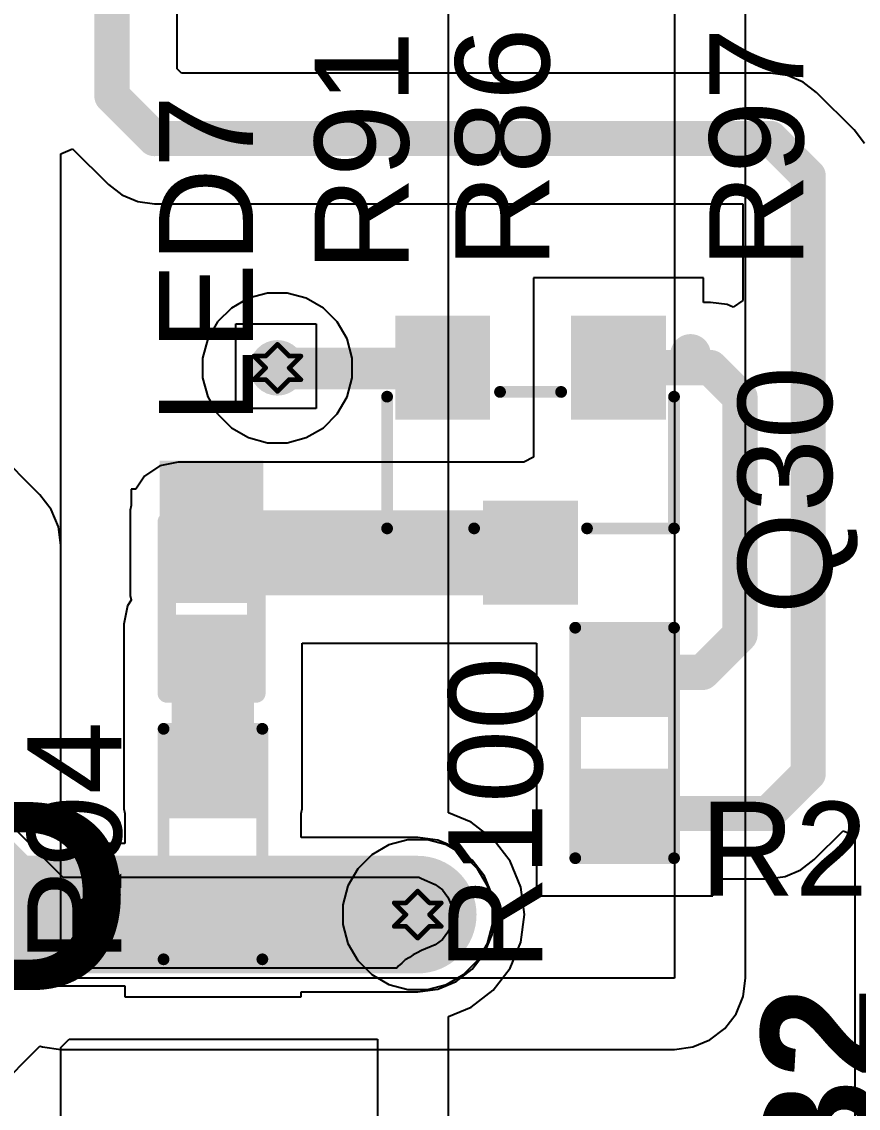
# Model space of a CAD drawing. Header units: inches. Extents: x -3 to 5437, y -3 to 5435.
# Drawn here: x 115.33 to 124.36, y 21.66 to 33.39 of the extents above; entities that cross this region are included whole.
import ezdxf

# ---------------------------------------------------------------- set-up
doc = ezdxf.new("R2010")
doc.units = ezdxf.units.IN
for name, color, linetype in [('Bottom Layer', 5, 'Continuous'), ('Bottom Solder', 6, 'Continuous'), ('Drill Drawing', 1, 'Continuous'), ('GND', 16, 'Continuous'), ('PWR', 76, 'Continuous'), ('Top Layer', 1, 'Continuous'), ('Top Overlay', 2, 'Continuous'), ('Top Paste', 8, 'Continuous'), ('Top Solder', 216, 'Continuous'), ('Via Holes', 16, 'Continuous')]:
    doc.layers.add(name, color=color, linetype=linetype)
doc.styles.add('Arial', font='', dxfattribs={"height": 0.2})
doc.styles.add('Arial_Bold', font='', dxfattribs={"height": 0.2})
doc.styles.get('Arial').set_extended_font_data('Arial')
doc.styles.get('Arial_Bold').set_extended_font_data('Arial', bold=True)

# ---------------------------------------------------------------- blocks, each defined once
blk = doc.blocks.new('RES_0603_288')
at = {"layer": 'Top Layer'}
for points in [[(-0.381, 0.4445), (-0.381, -0.4445), (-1.143, -0.4445), (-1.143, 0.4445)], [(1.143, 0.4445), (1.143, -0.4445), (0.381, -0.4445), (0.381, 0.4445)]]:
    blk.add_hatch(color=1, dxfattribs=at).paths.add_polyline_path(points)
at = {"layer": 'Top Paste'}
for points in [[(-0.381, 0.4445), (-0.381, -0.4445), (-1.143, -0.4445), (-1.143, 0.4445)], [(1.143, 0.4445), (1.143, -0.4445), (0.381, -0.4445), (0.381, 0.4445)]]:
    blk.add_hatch(color=8, dxfattribs=at).paths.add_polyline_path(points)
at = {"layer": 'Top Solder'}
for points in [[(-0.2794, 0.5461), (-0.2794, -0.5461), (-1.2446, -0.5461), (-1.2446, 0.5461)], [(1.2446, 0.5461), (1.2446, -0.5461), (0.2794, -0.5461), (0.2794, 0.5461)]]:
    blk.add_hatch(color=216, dxfattribs=at).paths.add_polyline_path(points)
at = {"layer": 'Top Overlay'}
for points in [[(-1.2446, 0.5334, 0.127, 0.127, 0), (-1.2446, -0.5334, 0.127, 0.127, 0)], [(-1.2446, 0.5334, 0.127, 0.127, 0), (1.2446, 0.5334, 0.127, 0.127, 0)], [(1.2446, 0.5334, 0.127, 0.127, 0), (1.2446, -0.5334, 0.127, 0.127, 0)], [(-1.2446, -0.5334, 0.127, 0.127, 0), (1.2446, -0.5334, 0.127, 0.127, 0)]]:
    blk.add_lwpolyline(points, format="xyseb", dxfattribs=at)
for points in [[(-1.27635, 0.5334, 0.0635, 0.0635, 1), (-1.21285, 0.5334, 0.0635, 0.0635, 1)], [(-1.27635, 0.5334, 0.0635, 0.0635, 1), (-1.21285, 0.5334, 0.0635, 0.0635, 1)], [(1.21285, 0.5334, 0.0635, 0.0635, 1), (1.27635, 0.5334, 0.0635, 0.0635, 1)], [(1.21285, 0.5334, 0.0635, 0.0635, 1), (1.27635, 0.5334, 0.0635, 0.0635, 1)], [(-1.27635, -0.5334, 0.0635, 0.0635, 1), (-1.21285, -0.5334, 0.0635, 0.0635, 1)], [(-1.27635, -0.5334, 0.0635, 0.0635, 1), (-1.21285, -0.5334, 0.0635, 0.0635, 1)], [(1.21285, -0.5334, 0.0635, 0.0635, 1), (1.27635, -0.5334, 0.0635, 0.0635, 1)], [(1.21285, -0.5334, 0.0635, 0.0635, 1), (1.27635, -0.5334, 0.0635, 0.0635, 1)]]:
    blk.add_lwpolyline(points, format="xyseb", close=True, dxfattribs=at)
blk = doc.blocks.new('RES_0603_294')
at = {"layer": 'Top Layer'}
for points in [[(-0.381, 0.4445), (-0.381, -0.4445), (-1.143, -0.4445), (-1.143, 0.4445)], [(1.143, 0.4445), (1.143, -0.4445), (0.381, -0.4445), (0.381, 0.4445)]]:
    blk.add_hatch(color=1, dxfattribs=at).paths.add_polyline_path(points)
at = {"layer": 'Top Paste'}
for points in [[(-0.381, 0.4445), (-0.381, -0.4445), (-1.143, -0.4445), (-1.143, 0.4445)], [(1.143, 0.4445), (1.143, -0.4445), (0.381, -0.4445), (0.381, 0.4445)]]:
    blk.add_hatch(color=8, dxfattribs=at).paths.add_polyline_path(points)
at = {"layer": 'Top Solder'}
for points in [[(-0.2794, 0.5461), (-0.2794, -0.5461), (-1.2446, -0.5461), (-1.2446, 0.5461)], [(1.2446, 0.5461), (1.2446, -0.5461), (0.2794, -0.5461), (0.2794, 0.5461)]]:
    blk.add_hatch(color=216, dxfattribs=at).paths.add_polyline_path(points)
at = {"layer": 'Top Overlay'}
for points in [[(-1.2446, -0.5334, 0.127, 0.127, 0), (-1.2446, 0.5334, 0.127, 0.127, 0)], [(1.2446, 0.5334, 0.127, 0.127, 0), (-1.2446, 0.5334, 0.127, 0.127, 0)], [(1.2446, -0.5334, 0.127, 0.127, 0), (1.2446, 0.5334, 0.127, 0.127, 0)], [(1.2446, -0.5334, 0.127, 0.127, 0), (-1.2446, -0.5334, 0.127, 0.127, 0)]]:
    blk.add_lwpolyline(points, format="xyseb", dxfattribs=at)
for points in [[(-1.27635, 0.5334, 0.0635, 0.0635, 1), (-1.21285, 0.5334, 0.0635, 0.0635, 1)], [(-1.27635, 0.5334, 0.0635, 0.0635, 1), (-1.21285, 0.5334, 0.0635, 0.0635, 1)], [(1.21285, 0.5334, 0.0635, 0.0635, 1), (1.27635, 0.5334, 0.0635, 0.0635, 1)], [(1.21285, 0.5334, 0.0635, 0.0635, 1), (1.27635, 0.5334, 0.0635, 0.0635, 1)], [(-1.27635, -0.5334, 0.0635, 0.0635, 1), (-1.21285, -0.5334, 0.0635, 0.0635, 1)], [(-1.27635, -0.5334, 0.0635, 0.0635, 1), (-1.21285, -0.5334, 0.0635, 0.0635, 1)], [(1.21285, -0.5334, 0.0635, 0.0635, 1), (1.27635, -0.5334, 0.0635, 0.0635, 1)], [(1.21285, -0.5334, 0.0635, 0.0635, 1), (1.27635, -0.5334, 0.0635, 0.0635, 1)]]:
    blk.add_lwpolyline(points, format="xyseb", close=True, dxfattribs=at)
blk = doc.blocks.new('SOT_23_313')
at = {"layer": 'Top Layer'}
for points in [[(-0.41, 1.46), (0.41, 1.46), (0.41, 0.54), (-0.41, 0.54)], [(-1.36, -0.54), (-0.54, -0.54), (-0.54, -1.46), (-1.36, -1.46)], [(0.54, -0.54), (1.36, -0.54), (1.36, -1.46), (0.54, -1.46)]]:
    blk.add_hatch(color=1, dxfattribs=at).paths.add_polyline_path(points)
at = {"layer": 'Top Paste'}
for points in [[(-0.41, 1.46), (0.41, 1.46), (0.41, 0.54), (-0.41, 0.54)], [(-1.36, -0.54), (-0.54, -0.54), (-0.54, -1.46), (-1.36, -1.46)], [(0.54, -0.54), (1.36, -0.54), (1.36, -1.46), (0.54, -1.46)]]:
    blk.add_hatch(color=8, dxfattribs=at).paths.add_polyline_path(points)
at = {"layer": 'Top Solder'}
for points in [[(-0.512, 1.562), (0.512, 1.562), (0.512, 0.438), (-0.512, 0.438)], [(-1.462, -0.438), (-0.438, -0.438), (-0.438, -1.562), (-1.462, -1.562)], [(0.438, -0.438), (1.462, -0.438), (1.462, -1.562), (0.438, -1.562)]]:
    blk.add_hatch(color=216, dxfattribs=at).paths.add_polyline_path(points)
at = {"layer": 'Top Overlay'}
for points in [[(-0.61, 0.737, 0.127, 0.127, 0), (-1.549, 0.737, 0.127, 0.127, 0)], [(-1.549, 0.737, 0.127, 0.127, 0), (-1.549, -0.686, 0.127, 0.127, 0)], [(1.549, 0.737, 0.127, 0.127, 0), (0.61, 0.737, 0.127, 0.127, 0)], [(1.549, 0.737, 0.127, 0.127, 0), (1.549, -0.686, 0.127, 0.127, 0)], [(0.33, -0.737, 0.127, 0.127, 0), (-0.33, -0.737, 0.127, 0.127, 0)]]:
    blk.add_lwpolyline(points, format="xyseb", dxfattribs=at)
for points in [[(-1.581, 0.737, 0.0635, 0.0635, 1), (-1.518, 0.737, 0.0635, 0.0635, 1)], [(-1.581, 0.737, 0.0635, 0.0635, 1), (-1.518, 0.737, 0.0635, 0.0635, 1)], [(-0.641, 0.737, 0.0635, 0.0635, 1), (-0.578, 0.737, 0.0635, 0.0635, 1)], [(0.578, 0.737, 0.0635, 0.0635, 1), (0.641, 0.737, 0.0635, 0.0635, 1)], [(1.518, 0.737, 0.0635, 0.0635, 1), (1.581, 0.737, 0.0635, 0.0635, 1)], [(1.518, 0.737, 0.0635, 0.0635, 1), (1.581, 0.737, 0.0635, 0.0635, 1)], [(-1.581, -0.686, 0.0635, 0.0635, 1), (-1.518, -0.686, 0.0635, 0.0635, 1)], [(-0.362, -0.737, 0.0635, 0.0635, 1), (-0.298, -0.737, 0.0635, 0.0635, 1)], [(0.298, -0.737, 0.0635, 0.0635, 1), (0.362, -0.737, 0.0635, 0.0635, 1)], [(1.518, -0.686, 0.0635, 0.0635, 1), (1.581, -0.686, 0.0635, 0.0635, 1)], [(-1.636, -1.143, 0.254, 0.254, 1), (-1.819, -1.143, 0.254, 0.254, 1)], [(-1.882, -1.143, 0.127, 0.127, 1), (-1.755, -1.143, 0.127, 0.127, 1)], [(-1.699, -1.143, 0.127, 0.127, 1), (-1.572, -1.143, 0.127, 0.127, 1)]]:
    blk.add_lwpolyline(points, format="xyseb", close=True, dxfattribs=at)
blk = doc.blocks.new('LED_0402_322')
at = {"layer": 'Top Layer'}
for points in [[(-0.785, 0.36), (-0.165, 0.36), (-0.165, -0.36), (-0.785, -0.36)], [(0.165, 0.36), (0.785, 0.36), (0.785, -0.36), (0.165, -0.36)]]:
    blk.add_hatch(color=1, dxfattribs=at).paths.add_polyline_path(points)
at = {"layer": 'Top Overlay'}
blk.add_hatch(color=2, dxfattribs=at).paths.add_polyline_path([(0.937, -0.558), (1.598, -0.558), (1.598, 0.559), (0.937, 0.559)])
at = {"layer": 'Top Paste'}
for points in [[(-0.785, 0.36), (-0.165, 0.36), (-0.165, -0.36), (-0.785, -0.36)], [(0.165, 0.36), (0.785, 0.36), (0.785, -0.36), (0.165, -0.36)]]:
    blk.add_hatch(color=8, dxfattribs=at).paths.add_polyline_path(points)
at = {"layer": 'Top Solder'}
for points in [[(-0.887, 0.462), (-0.063, 0.462), (-0.063, -0.462), (-0.887, -0.462)], [(0.063, 0.462), (0.887, 0.462), (0.887, -0.462), (0.063, -0.462)]]:
    blk.add_hatch(color=216, dxfattribs=at).paths.add_polyline_path(points)
at = {"layer": 'Top Overlay'}
for points in [[(-0.914, 0.483, 0.2, 0.2, 0), (-0.914, -0.483, 0.2, 0.2, 0)], [(-0.914, 0.483, 0.2, 0.2, 0), (0.94, 0.483, 0.2, 0.2, 0)], [(0.94, 0.483, 0.2, 0.2, 0), (0.94, -0.483, 0.2, 0.2, 0)], [(-0.914, -0.483, 0.2, 0.2, 0), (0.94, -0.483, 0.2, 0.2, 0)]]:
    blk.add_lwpolyline(points, format="xyseb", dxfattribs=at)
for points in [[(-0.964, 0.483, 0.1, 0.1, 1), (-0.864, 0.483, 0.1, 0.1, 1)], [(-0.964, 0.483, 0.1, 0.1, 1), (-0.864, 0.483, 0.1, 0.1, 1)], [(0.89, 0.483, 0.1, 0.1, 1), (0.99, 0.483, 0.1, 0.1, 1)], [(0.89, 0.483, 0.1, 0.1, 1), (0.99, 0.483, 0.1, 0.1, 1)], [(-0.964, -0.483, 0.1, 0.1, 1), (-0.864, -0.483, 0.1, 0.1, 1)], [(-0.964, -0.483, 0.1, 0.1, 1), (-0.864, -0.483, 0.1, 0.1, 1)], [(0.89, -0.483, 0.1, 0.1, 1), (0.99, -0.483, 0.1, 0.1, 1)], [(0.89, -0.483, 0.1, 0.1, 1), (0.99, -0.483, 0.1, 0.1, 1)]]:
    blk.add_lwpolyline(points, format="xyseb", close=True, dxfattribs=at)
blk = doc.blocks.new('S______B______413')
at = {"layer": 'Top Layer'}
for points in [[(-1.143, -0.445), (-1.143, 0.445), (-0.381, 0.445), (-0.381, -0.445)], [(0.381, -0.445), (0.381, 0.445), (1.143, 0.445), (1.143, -0.445)]]:
    blk.add_hatch(color=1, dxfattribs=at).paths.add_polyline_path(points)
at = {"layer": 'Top Paste'}
for points in [[(-1.143, -0.445), (-1.143, 0.445), (-0.381, 0.445), (-0.381, -0.445)], [(0.381, -0.445), (0.381, 0.445), (1.143, 0.445), (1.143, -0.445)]]:
    blk.add_hatch(color=8, dxfattribs=at).paths.add_polyline_path(points)
at = {"layer": 'Top Solder'}
for points in [[(-1.245, -0.546), (-1.245, 0.546), (-0.279, 0.546), (-0.279, -0.546)], [(0.279, -0.546), (0.279, 0.546), (1.245, 0.546), (1.245, -0.546)]]:
    blk.add_hatch(color=216, dxfattribs=at).paths.add_polyline_path(points)
at = {"layer": 'Top Overlay'}
for points in [[(1.27, 0.559, 0.127, 0.127, 0), (-1.27, 0.559, 0.127, 0.127, 0)], [(-1.27, -0.559, 0.127, 0.127, 0), (-1.27, 0.559, 0.127, 0.127, 0)], [(1.27, -0.559, 0.127, 0.127, 0), (1.27, 0.559, 0.127, 0.127, 0)], [(1.27, -0.559, 0.127, 0.127, 0), (-1.27, -0.559, 0.127, 0.127, 0)]]:
    blk.add_lwpolyline(points, format="xyseb", dxfattribs=at)
for points in [[(-1.302, 0.559, 0.0635, 0.0635, 1), (-1.238, 0.559, 0.0635, 0.0635, 1)], [(-1.302, 0.559, 0.0635, 0.0635, 1), (-1.238, 0.559, 0.0635, 0.0635, 1)], [(1.238, 0.559, 0.0635, 0.0635, 1), (1.302, 0.559, 0.0635, 0.0635, 1)], [(1.238, 0.559, 0.0635, 0.0635, 1), (1.302, 0.559, 0.0635, 0.0635, 1)], [(-1.302, -0.559, 0.0635, 0.0635, 1), (-1.238, -0.559, 0.0635, 0.0635, 1)], [(-1.302, -0.559, 0.0635, 0.0635, 1), (-1.238, -0.559, 0.0635, 0.0635, 1)], [(1.238, -0.559, 0.0635, 0.0635, 1), (1.302, -0.559, 0.0635, 0.0635, 1)], [(1.238, -0.559, 0.0635, 0.0635, 1), (1.302, -0.559, 0.0635, 0.0635, 1)]]:
    blk.add_lwpolyline(points, format="xyseb", close=True, dxfattribs=at)
at = {"layer": 'Top Overlay', "style": 'Arial_Bold'}
blk.add_text('SB2', height=1.27, rotation=-180, dxfattribs=at).set_placement((1.191, -0.707))

msp = doc.modelspace()

# ---------------------------------------------------------------- hatches: boundary and pattern name
at = {"layer": 'Bottom Layer'}
h = msp.add_hatch(color=5, dxfattribs=at)
edge = h.paths.add_edge_path()
edge.add_arc((118.09, 29.655), 0.3, 0, 360)
h = msp.add_hatch(color=5, dxfattribs=at)
edge = h.paths.add_edge_path()
edge.add_arc((119.605, 23.75), 0.3, 0, 360)
at = {"layer": 'Bottom Solder'}
h = msp.add_hatch(color=6, dxfattribs=at)
edge = h.paths.add_edge_path()
edge.add_arc((118.09, 29.655), 0.15, 0, 360)
h = msp.add_hatch(color=6, dxfattribs=at)
edge = h.paths.add_edge_path()
edge.add_arc((119.605, 23.75), 0.15, 0, 360)
at = {"layer": 'GND'}
h = msp.add_hatch(color=16, dxfattribs=at)
edge = h.paths.add_edge_path()
edge.add_arc((118.09, 29.655), 0.3, 0, 360)
h = msp.add_hatch(color=16, dxfattribs=at)
edge = h.paths.add_edge_path()
edge.add_arc((119.605, 23.75), 0.3, 0, 360)
at = {"layer": 'PWR'}
h = msp.add_hatch(color=76, dxfattribs=at)
edge = h.paths.add_edge_path()
edge.add_arc((118.09, 29.655), 0.3, 0, 360)
h = msp.add_hatch(color=76, dxfattribs=at)
edge = h.paths.add_edge_path()
edge.add_arc((119.605, 23.75), 0.3, 0, 360)
at = {"layer": 'Top Layer'}
h = msp.add_hatch(color=1, dxfattribs=at)
edge = h.paths.add_edge_path()
edge.add_arc((118.09, 29.655), 0.3, 0, 360)
for points in [[(119.833, 29.873), (118.09, 29.873), (118.09, 29.423), (119.833, 29.423)], [(117.019, 27.198), (121.234, 27.198), (121.234, 28.118), (117.019, 28.118)], [(116.949, 24.893), (117.838, 24.893), (117.838, 26.888), (116.949, 26.888)]]:
    msp.add_hatch(color=1, dxfattribs=at).paths.add_polyline_path(points)
h = msp.add_hatch(color=1, dxfattribs=at)
edge = h.paths.add_edge_path()
edge.add_arc((119.605, 23.75), 0.3, 0, 360)
at = {"layer": 'Top Solder'}
h = msp.add_hatch(color=216, dxfattribs=at)
edge = h.paths.add_edge_path()
edge.add_arc((118.09, 29.655), 0.15, 0, 360)
h = msp.add_hatch(color=216, dxfattribs=at)
edge = h.paths.add_edge_path()
edge.add_arc((119.605, 23.75), 0.15, 0, 360)
at = {"layer": 'Via Holes'}
h = msp.add_hatch(color=7, dxfattribs=at)
edge = h.paths.add_edge_path()
edge.add_arc((118.09, 29.655), 0.15, 0, 360)
h = msp.add_hatch(color=7, dxfattribs=at)
edge = h.paths.add_edge_path()
edge.add_arc((119.605, 23.75), 0.15, 0, 360)

# ---------------------------------------------------------------- linework, layer by layer
at = {"layer": 'Bottom Layer'}
for p, q in [((119.939, 24.849), (119.939, 35.953)), ((117.64, 29.215), (117.64, 30.129)), ((117.64, 30.129), (118.509, 30.129)), ((118.509, 30.129), (118.509, 29.215)), ((118.509, 29.215), (117.64, 29.215)), ((114.982, 24.946), (115.773, 24.155)), ((120.182, 24.748), (119.939, 24.849)), ((120.42, 24.565), (120.182, 24.748)), ((120.604, 24.326), (120.42, 24.565)), ((120.719, 24.048), (120.604, 24.326)), ((115.773, 24.155), (119.616, 24.155)), ((119.616, 24.155), (119.645, 24.139)), ((119.645, 24.139), (119.794, 24.077)), ((119.794, 24.077), (119.872, 24.017)), ((119.872, 24.017), (119.932, 23.939)), ((119.932, 23.939), (119.97, 23.848)), ((120.758, 23.75), (120.719, 24.048)), ((119.97, 23.848), (119.983, 23.75)), ((119.983, 23.75), (119.97, 23.652)), ((120.719, 23.451), (120.758, 23.75)), ((119.97, 23.652), (119.932, 23.561)), ((119.872, 23.483), (119.794, 23.423)), ((119.932, 23.561), (119.872, 23.483)), ((119.645, 23.361), (119.601, 23.336)), ((119.794, 23.423), (119.645, 23.361)), ((120.604, 23.173), (120.719, 23.451)), ((119.471, 23.261), (119.435, 23.225)), ((119.515, 23.286), (119.471, 23.261)), ((119.555, 23.316), (119.515, 23.286)), ((119.601, 23.336), (119.555, 23.316)), ((115.374, 23.173), (114.982, 22.782)), ((119.379, 23.173), (115.374, 23.173)), ((119.395, 23.194), (119.379, 23.173)), ((119.435, 23.225), (119.395, 23.194)), ((120.42, 22.935), (120.604, 23.173)), ((120.182, 22.751), (120.42, 22.935)), ((119.939, 22.651), (120.182, 22.751)), ((119.939, 13.741), (119.939, 22.651)), ((115.751, 22.315), (115.841, 22.405)), ((115.751, 20.955), (115.751, 22.315)), ((115.841, 22.405), (119.17, 22.405)), ((119.17, 22.405), (119.17, 13.741))]:
    msp.add_line(p, q, dxfattribs=at)
msp.add_lwpolyline([(114.427, 23.75, 1.27, 1.27, 0), (119.605, 23.75, 1.27, 1.27, 0)], format="xyseb", dxfattribs=at)
msp.add_lwpolyline([(119.288, 23.75, 0.635, 0.635, 1), (119.923, 23.75, 0.635, 0.635, 1)], format="xyseb", close=True, dxfattribs=at)
at = {"layer": 'Drill Drawing'}
for points in [[(117.963, 29.782, 0.0508, 0.0508, 0), (118.09, 29.909, 0.0508, 0.0508, 0)], [(118.09, 29.909, 0.0508, 0.0508, 0), (118.217, 29.782, 0.0508, 0.0508, 0)], [(117.836, 29.782, 0.0508, 0.0508, 0), (117.963, 29.655, 0.0508, 0.0508, 0)], [(117.836, 29.782, 0.0508, 0.0508, 0), (117.963, 29.782, 0.0508, 0.0508, 0)], [(118.217, 29.782, 0.0508, 0.0508, 0), (118.344, 29.782, 0.0508, 0.0508, 0)], [(118.217, 29.655, 0.0508, 0.0508, 0), (118.344, 29.782, 0.0508, 0.0508, 0)], [(117.836, 29.528, 0.0508, 0.0508, 0), (117.963, 29.655, 0.0508, 0.0508, 0)], [(118.217, 29.655, 0.0508, 0.0508, 0), (118.344, 29.528, 0.0508, 0.0508, 0)], [(117.836, 29.528, 0.0508, 0.0508, 0), (117.963, 29.528, 0.0508, 0.0508, 0)], [(117.963, 29.528, 0.0508, 0.0508, 0), (118.09, 29.401, 0.0508, 0.0508, 0)], [(118.09, 29.401, 0.0508, 0.0508, 0), (118.217, 29.528, 0.0508, 0.0508, 0)], [(118.217, 29.528, 0.0508, 0.0508, 0), (118.344, 29.528, 0.0508, 0.0508, 0)], [(119.478, 23.877, 0.0508, 0.0508, 0), (119.605, 24.004, 0.0508, 0.0508, 0)], [(119.605, 24.004, 0.0508, 0.0508, 0), (119.732, 23.877, 0.0508, 0.0508, 0)], [(119.351, 23.877, 0.0508, 0.0508, 0), (119.478, 23.75, 0.0508, 0.0508, 0)], [(119.351, 23.877, 0.0508, 0.0508, 0), (119.478, 23.877, 0.0508, 0.0508, 0)], [(119.732, 23.877, 0.0508, 0.0508, 0), (119.859, 23.877, 0.0508, 0.0508, 0)], [(119.732, 23.75, 0.0508, 0.0508, 0), (119.859, 23.877, 0.0508, 0.0508, 0)], [(119.351, 23.623, 0.0508, 0.0508, 0), (119.478, 23.75, 0.0508, 0.0508, 0)], [(119.732, 23.75, 0.0508, 0.0508, 0), (119.859, 23.623, 0.0508, 0.0508, 0)], [(119.351, 23.623, 0.0508, 0.0508, 0), (119.478, 23.623, 0.0508, 0.0508, 0)], [(119.478, 23.623, 0.0508, 0.0508, 0), (119.605, 23.496, 0.0508, 0.0508, 0)], [(119.605, 23.496, 0.0508, 0.0508, 0), (119.732, 23.623, 0.0508, 0.0508, 0)], [(119.732, 23.623, 0.0508, 0.0508, 0), (119.859, 23.623, 0.0508, 0.0508, 0)]]:
    msp.add_lwpolyline(points, format="xyseb", dxfattribs=at)
for points in [[(118.077, 29.909, 0.0254, 0.0254, 1), (118.102, 29.909, 0.0254, 0.0254, 1)], [(118.077, 29.909, 0.0254, 0.0254, 1), (118.102, 29.909, 0.0254, 0.0254, 1)], [(117.823, 29.782, 0.0254, 0.0254, 1), (117.848, 29.782, 0.0254, 0.0254, 1)], [(117.823, 29.782, 0.0254, 0.0254, 1), (117.848, 29.782, 0.0254, 0.0254, 1)], [(117.95, 29.782, 0.0254, 0.0254, 1), (117.975, 29.782, 0.0254, 0.0254, 1)], [(117.95, 29.782, 0.0254, 0.0254, 1), (117.975, 29.782, 0.0254, 0.0254, 1)], [(118.204, 29.782, 0.0254, 0.0254, 1), (118.229, 29.782, 0.0254, 0.0254, 1)], [(118.204, 29.782, 0.0254, 0.0254, 1), (118.229, 29.782, 0.0254, 0.0254, 1)], [(118.331, 29.782, 0.0254, 0.0254, 1), (118.356, 29.782, 0.0254, 0.0254, 1)], [(118.331, 29.782, 0.0254, 0.0254, 1), (118.356, 29.782, 0.0254, 0.0254, 1)], [(117.95, 29.655, 0.0254, 0.0254, 1), (117.975, 29.655, 0.0254, 0.0254, 1)], [(117.95, 29.655, 0.0254, 0.0254, 1), (117.975, 29.655, 0.0254, 0.0254, 1)], [(118.204, 29.655, 0.0254, 0.0254, 1), (118.229, 29.655, 0.0254, 0.0254, 1)], [(118.204, 29.655, 0.0254, 0.0254, 1), (118.229, 29.655, 0.0254, 0.0254, 1)], [(117.823, 29.528, 0.0254, 0.0254, 1), (117.848, 29.528, 0.0254, 0.0254, 1)], [(117.823, 29.528, 0.0254, 0.0254, 1), (117.848, 29.528, 0.0254, 0.0254, 1)], [(117.95, 29.528, 0.0254, 0.0254, 1), (117.975, 29.528, 0.0254, 0.0254, 1)], [(117.95, 29.528, 0.0254, 0.0254, 1), (117.975, 29.528, 0.0254, 0.0254, 1)], [(118.204, 29.528, 0.0254, 0.0254, 1), (118.229, 29.528, 0.0254, 0.0254, 1)], [(118.204, 29.528, 0.0254, 0.0254, 1), (118.229, 29.528, 0.0254, 0.0254, 1)], [(118.331, 29.528, 0.0254, 0.0254, 1), (118.356, 29.528, 0.0254, 0.0254, 1)], [(118.331, 29.528, 0.0254, 0.0254, 1), (118.356, 29.528, 0.0254, 0.0254, 1)], [(118.077, 29.401, 0.0254, 0.0254, 1), (118.102, 29.401, 0.0254, 0.0254, 1)], [(118.077, 29.401, 0.0254, 0.0254, 1), (118.102, 29.401, 0.0254, 0.0254, 1)], [(119.593, 24.004, 0.0254, 0.0254, 1), (119.618, 24.004, 0.0254, 0.0254, 1)], [(119.593, 24.004, 0.0254, 0.0254, 1), (119.618, 24.004, 0.0254, 0.0254, 1)], [(119.339, 23.877, 0.0254, 0.0254, 1), (119.364, 23.877, 0.0254, 0.0254, 1)], [(119.339, 23.877, 0.0254, 0.0254, 1), (119.364, 23.877, 0.0254, 0.0254, 1)], [(119.466, 23.877, 0.0254, 0.0254, 1), (119.491, 23.877, 0.0254, 0.0254, 1)], [(119.466, 23.877, 0.0254, 0.0254, 1), (119.491, 23.877, 0.0254, 0.0254, 1)], [(119.72, 23.877, 0.0254, 0.0254, 1), (119.745, 23.877, 0.0254, 0.0254, 1)], [(119.72, 23.877, 0.0254, 0.0254, 1), (119.745, 23.877, 0.0254, 0.0254, 1)], [(119.847, 23.877, 0.0254, 0.0254, 1), (119.872, 23.877, 0.0254, 0.0254, 1)], [(119.847, 23.877, 0.0254, 0.0254, 1), (119.872, 23.877, 0.0254, 0.0254, 1)], [(119.466, 23.75, 0.0254, 0.0254, 1), (119.491, 23.75, 0.0254, 0.0254, 1)], [(119.466, 23.75, 0.0254, 0.0254, 1), (119.491, 23.75, 0.0254, 0.0254, 1)], [(119.72, 23.75, 0.0254, 0.0254, 1), (119.745, 23.75, 0.0254, 0.0254, 1)], [(119.72, 23.75, 0.0254, 0.0254, 1), (119.745, 23.75, 0.0254, 0.0254, 1)], [(119.339, 23.623, 0.0254, 0.0254, 1), (119.364, 23.623, 0.0254, 0.0254, 1)], [(119.339, 23.623, 0.0254, 0.0254, 1), (119.364, 23.623, 0.0254, 0.0254, 1)], [(119.466, 23.623, 0.0254, 0.0254, 1), (119.491, 23.623, 0.0254, 0.0254, 1)], [(119.466, 23.623, 0.0254, 0.0254, 1), (119.491, 23.623, 0.0254, 0.0254, 1)], [(119.72, 23.623, 0.0254, 0.0254, 1), (119.745, 23.623, 0.0254, 0.0254, 1)], [(119.72, 23.623, 0.0254, 0.0254, 1), (119.745, 23.623, 0.0254, 0.0254, 1)], [(119.847, 23.623, 0.0254, 0.0254, 1), (119.872, 23.623, 0.0254, 0.0254, 1)], [(119.847, 23.623, 0.0254, 0.0254, 1), (119.872, 23.623, 0.0254, 0.0254, 1)], [(119.593, 23.496, 0.0254, 0.0254, 1), (119.618, 23.496, 0.0254, 0.0254, 1)], [(119.593, 23.496, 0.0254, 0.0254, 1), (119.618, 23.496, 0.0254, 0.0254, 1)]]:
    msp.add_lwpolyline(points, format="xyseb", close=True, dxfattribs=at)
at = {"layer": 'GND'}
for p, q in [((119.499, 24.558), (119.293, 24.503)), ((119.712, 24.558), (119.499, 24.558)), ((119.917, 24.503), (119.712, 24.558)), ((119.293, 24.503), (119.109, 24.396)), ((120.101, 24.396), (119.917, 24.503)), ((119.109, 24.396), (118.959, 24.246)), ((120.252, 24.246), (120.101, 24.396)), ((118.959, 24.246), (118.852, 24.062)), ((120.358, 24.062), (120.252, 24.246)), ((118.852, 24.062), (118.797, 23.856)), ((120.413, 23.856), (120.358, 24.062)), ((118.797, 23.856), (118.797, 23.643)), ((120.413, 23.643), (120.413, 23.856)), ((118.797, 23.643), (118.852, 23.438)), ((120.358, 23.438), (120.413, 23.643)), ((118.852, 23.438), (118.959, 23.254)), ((120.252, 23.254), (120.358, 23.438)), ((118.959, 23.254), (119.109, 23.103)), ((120.101, 23.103), (120.252, 23.254)), ((119.109, 23.103), (119.293, 22.997)), ((119.917, 22.997), (120.101, 23.103)), ((119.293, 22.997), (119.499, 22.942)), ((119.499, 22.942), (119.712, 22.942)), ((119.712, 22.942), (119.917, 22.997))]:
    msp.add_line(p, q, dxfattribs=at)
at = {"layer": 'PWR'}
for p, q in [((122.377, 33.94), (122.377, 23.063)), ((123.146, 23.063), (123.146, 33.622)), ((117.778, 30.408), (117.594, 30.301)), ((117.983, 30.463), (117.778, 30.408)), ((118.196, 30.463), (117.983, 30.463)), ((118.402, 30.408), (118.196, 30.463)), ((118.586, 30.301), (118.402, 30.408)), ((117.594, 30.301), (117.443, 30.151)), ((118.736, 30.151), (118.586, 30.301)), ((117.443, 30.151), (117.337, 29.967)), ((118.843, 29.967), (118.736, 30.151)), ((117.337, 29.967), (117.282, 29.761)), ((118.898, 29.761), (118.843, 29.967)), ((115.526, 28.284), (114.021, 29.788)), ((117.282, 29.761), (117.282, 29.548)), ((118.898, 29.548), (118.898, 29.761)), ((117.282, 29.548), (117.337, 29.343)), ((118.843, 29.343), (118.898, 29.548)), ((117.337, 29.343), (117.443, 29.159)), ((118.736, 29.159), (118.843, 29.343)), ((117.443, 29.159), (117.594, 29.008)), ((118.586, 29.008), (118.736, 29.159)), ((117.594, 29.008), (117.778, 28.902)), ((118.402, 28.902), (118.586, 29.008)), ((117.778, 28.902), (117.983, 28.847)), ((118.196, 28.847), (118.402, 28.902)), ((117.983, 28.847), (118.196, 28.847)), ((115.648, 28.124), (115.526, 28.284)), ((115.725, 27.939), (115.648, 28.124)), ((115.751, 27.74), (115.725, 27.939)), ((115.751, 23.063), (115.751, 27.74)), ((122.377, 23.063), (115.751, 23.063)), ((123.12, 22.864), (123.146, 23.063)), ((123.043, 22.679), (123.12, 22.864)), ((122.921, 22.52), (123.043, 22.679)), ((122.761, 22.398), (122.921, 22.52)), ((114.764, 21.568), (115.526, 22.33)), ((115.526, 22.33), (115.527, 22.331)), ((115.527, 22.331), (115.552, 22.321)), ((115.552, 22.321), (115.751, 22.295)), ((122.377, 22.295), (122.576, 22.321)), ((122.576, 22.321), (122.761, 22.398)), ((115.751, 22.295), (122.377, 22.295))]:
    msp.add_line(p, q, dxfattribs=at)
at = {"layer": 'Top Layer'}
for p, q in [((117.008, 32.884), (117.008, 37.999)), ((117.055, 32.836), (117.008, 32.884)), ((123.415, 32.836), (117.055, 32.836)), ((123.598, 32.812), (123.415, 32.836)), ((123.768, 32.742), (123.598, 32.812)), ((123.913, 32.63), (123.768, 32.742)), ((124.32, 32.224), (123.913, 32.63)), ((124.432, 32.078), (124.32, 32.224)), ((115.751, 31.968), (115.878, 32.021)), ((115.751, 24.754), (115.751, 31.968)), ((115.878, 32.021), (116.265, 31.634)), ((116.265, 31.634), (116.411, 31.522)), ((116.411, 31.522), (116.581, 31.451)), ((116.581, 31.451), (116.763, 31.427)), ((116.763, 31.427), (123.117, 31.427)), ((123.117, 31.427), (123.117, 30.383)), ((122.692, 30.626), (120.856, 30.626)), ((120.856, 30.626), (120.856, 28.69)), ((122.692, 30.362), (122.692, 30.626)), ((122.766, 30.362), (122.692, 30.362)), ((122.948, 30.338), (122.766, 30.362)), ((123.012, 30.312), (122.948, 30.338)), ((123.117, 30.383), (123.012, 30.312)), ((117.019, 28.636), (116.821, 28.596)), ((120.752, 28.636), (117.019, 28.636)), ((120.856, 28.69), (120.752, 28.636)), ((116.821, 28.596), (116.653, 28.484)), ((116.653, 28.484), (116.561, 28.346)), ((116.561, 28.346), (116.511, 28.346)), ((116.511, 28.346), (116.511, 28.168)), ((116.511, 28.168), (116.501, 28.118)), ((116.501, 28.118), (116.501, 27.198)), ((116.511, 27.147), (116.471, 27.086)), ((116.501, 27.198), (116.511, 27.148)), ((116.511, 27.148), (116.511, 27.147)), ((116.471, 27.086), (116.431, 26.888)), ((116.431, 26.888), (116.431, 24.893)), ((118.356, 24.893), (118.356, 26.68)), ((118.356, 26.68), (120.888, 26.68)), ((120.888, 26.68), (120.888, 25.477)), ((120.888, 25.477), (120.888, 23.953)), ((116.431, 24.893), (116.441, 24.843)), ((118.346, 24.843), (118.356, 24.893)), ((116.441, 24.843), (116.441, 24.518)), ((118.346, 24.582), (118.346, 24.843)), ((115.987, 24.518), (115.751, 24.754)), ((123.888, 24.344), (124.2, 24.656)), ((124.2, 24.656), (124.327, 24.604)), ((119.605, 24.582), (118.346, 24.582)), ((119.821, 24.554), (119.605, 24.582)), ((120.022, 24.471), (119.821, 24.554)), ((124.327, 24.604), (124.327, 24.104)), ((116.441, 24.518), (115.987, 24.518)), ((120.194, 24.339), (120.022, 24.471)), ((120.326, 24.166), (120.194, 24.339)), ((123.742, 24.232), (123.888, 24.344)), ((123.572, 24.162), (123.742, 24.232)), ((120.409, 23.965), (120.326, 24.166)), ((122.793, 23.953), (122.793, 24.138)), ((122.793, 24.138), (123.39, 24.138)), ((123.39, 24.138), (123.572, 24.162)), ((124.327, 24.104), (124.327, 21.09)), ((120.438, 23.75), (120.409, 23.965)), ((120.888, 23.953), (122.793, 23.953)), ((120.409, 23.534), (120.438, 23.75)), ((120.326, 23.334), (120.409, 23.534)), ((120.194, 23.161), (120.326, 23.334)), ((120.022, 23.029), (120.194, 23.161)), ((115.284, 23.084), (115.469, 23.007)), ((115.469, 23.007), (115.668, 22.981)), ((119.821, 22.946), (120.022, 23.029)), ((115.668, 22.981), (116.441, 22.981)), ((116.441, 22.981), (116.441, 22.861)), ((118.346, 22.861), (118.346, 22.917)), ((118.346, 22.917), (119.605, 22.917)), ((119.605, 22.917), (119.821, 22.946)), ((116.441, 22.861), (118.346, 22.861))]:
    msp.add_line(p, q, dxfattribs=at)
for points in [[(116.303, 32.592, 0.381, 0.381, 0), (116.303, 38.621, 0.381, 0.381, 0)], [(116.303, 32.592, 0.381, 0.381, 0), (116.763, 32.132, 0.381, 0.381, 0)], [(116.763, 32.132, 0.381, 0.381, 0), (123.415, 32.132, 0.381, 0.381, 0)], [(123.415, 32.132, 0.381, 0.381, 0), (123.822, 31.725, 0.381, 0.381, 0)], [(123.822, 25.274, 0.381, 0.381, 0), (123.822, 31.725, 0.381, 0.381, 0)], [(121.774, 29.658, 0.381, 0.381, 0), (122.766, 29.658, 0.381, 0.381, 0)], [(122.766, 29.658, 0.381, 0.381, 0), (123.085, 29.339, 0.381, 0.381, 0)], [(123.085, 26.772, 0.381, 0.381, 0), (123.085, 29.339, 0.381, 0.381, 0)], [(122.679, 26.366, 0.381, 0.381, 0), (123.085, 26.772, 0.381, 0.381, 0)], [(121.84, 26.366, 0.381, 0.381, 0), (122.679, 26.366, 0.381, 0.381, 0)], [(123.39, 24.842, 0.381, 0.381, 0), (123.822, 25.274, 0.381, 0.381, 0)], [(121.84, 24.842, 0.381, 0.381, 0), (123.39, 24.842, 0.381, 0.381, 0)], [(114.982, 24.436, 0.508, 0.508, 0), (115.668, 23.75, 0.508, 0.508, 0)], [(117.419, 23.775, 0.635, 0.635, 0), (117.444, 23.75, 0.635, 0.635, 0)], [(117.444, 23.75, 0.635, 0.635, 0), (119.605, 23.75, 0.635, 0.635, 0)], [(115.668, 23.75, 0.508, 0.508, 0), (117.394, 23.75, 0.508, 0.508, 0)], [(117.394, 23.75, 0.254, 0.254, 0), (117.419, 23.775, 0.254, 0.254, 0)]]:
    msp.add_lwpolyline(points, format="xyseb", dxfattribs=at)
for points in [[(116.208, 32.592, 0.191, 0.191, 1), (116.398, 32.592, 0.191, 0.191, 1)], [(116.208, 32.592, 0.191, 0.191, 1), (116.398, 32.592, 0.191, 0.191, 1)], [(116.668, 32.132, 0.191, 0.191, 1), (116.859, 32.132, 0.191, 0.191, 1)], [(116.668, 32.132, 0.191, 0.191, 1), (116.859, 32.132, 0.191, 0.191, 1)], [(123.32, 32.132, 0.191, 0.191, 1), (123.51, 32.132, 0.191, 0.191, 1)], [(123.32, 32.132, 0.191, 0.191, 1), (123.51, 32.132, 0.191, 0.191, 1)], [(123.726, 31.725, 0.191, 0.191, 1), (123.917, 31.725, 0.191, 0.191, 1)], [(123.726, 31.725, 0.191, 0.191, 1), (123.917, 31.725, 0.191, 0.191, 1)], [(121.679, 29.658, 0.191, 0.191, 1), (121.87, 29.658, 0.191, 0.191, 1)], [(122.671, 29.658, 0.191, 0.191, 1), (122.861, 29.658, 0.191, 0.191, 1)], [(122.671, 29.658, 0.191, 0.191, 1), (122.861, 29.658, 0.191, 0.191, 1)], [(122.99, 29.339, 0.191, 0.191, 1), (123.18, 29.339, 0.191, 0.191, 1)], [(122.99, 29.339, 0.191, 0.191, 1), (123.18, 29.339, 0.191, 0.191, 1)], [(122.99, 26.772, 0.191, 0.191, 1), (123.18, 26.772, 0.191, 0.191, 1)], [(122.99, 26.772, 0.191, 0.191, 1), (123.18, 26.772, 0.191, 0.191, 1)], [(121.745, 26.366, 0.191, 0.191, 1), (121.936, 26.366, 0.191, 0.191, 1)], [(122.583, 26.366, 0.191, 0.191, 1), (122.774, 26.366, 0.191, 0.191, 1)], [(122.583, 26.366, 0.191, 0.191, 1), (122.774, 26.366, 0.191, 0.191, 1)], [(123.726, 25.274, 0.191, 0.191, 1), (123.917, 25.274, 0.191, 0.191, 1)], [(123.726, 25.274, 0.191, 0.191, 1), (123.917, 25.274, 0.191, 0.191, 1)], [(121.745, 24.842, 0.191, 0.191, 1), (121.936, 24.842, 0.191, 0.191, 1)], [(123.295, 24.842, 0.191, 0.191, 1), (123.485, 24.842, 0.191, 0.191, 1)], [(123.295, 24.842, 0.191, 0.191, 1), (123.485, 24.842, 0.191, 0.191, 1)], [(117.26, 23.775, 0.318, 0.318, 1), (117.578, 23.775, 0.318, 0.318, 1)], [(117.286, 23.75, 0.318, 0.318, 1), (117.603, 23.75, 0.318, 0.318, 1)], [(117.286, 23.75, 0.318, 0.318, 1), (117.603, 23.75, 0.318, 0.318, 1)], [(119.446, 23.75, 0.318, 0.318, 1), (119.764, 23.75, 0.318, 0.318, 1)], [(115.541, 23.75, 0.254, 0.254, 1), (115.795, 23.75, 0.254, 0.254, 1)], [(115.541, 23.75, 0.254, 0.254, 1), (115.795, 23.75, 0.254, 0.254, 1)], [(117.267, 23.75, 0.254, 0.254, 1), (117.521, 23.75, 0.254, 0.254, 1)], [(117.33, 23.75, 0.127, 0.127, 1), (117.457, 23.75, 0.127, 0.127, 1)], [(117.355, 23.775, 0.127, 0.127, 1), (117.482, 23.775, 0.127, 0.127, 1)]]:
    msp.add_lwpolyline(points, format="xyseb", close=True, dxfattribs=at)

# ---------------------------------------------------------------- block references
for name, p, rotation in [('SOT_23_313', (120.824, 28.658), 180), ('LED_0402_322', (117.379, 27.053), 90), ('RES_0603_288', (121.84, 25.604), 90), ('RES_0603_294', (117.394, 24.512), 270), ('S______B______413', (125.29, 20.709), 270)]:
    msp.add_blockref(name, p, dxfattribs=dict(rotation=rotation))

# ---------------------------------------------------------------- texts
at = {"layer": 'Top Overlay'}
for s, height, rotation, style, p in [('R91', 1.016, 90, 'Arial', (119.507, 30.692)), ('R86', 1.016, 90, 'Arial', (121.027, 30.727)), ('R97', 1.016, 90, 'Arial', (123.771, 30.727)), ('LED7', 1.016, 90, 'Arial', (117.827, 29.051)), ('Q30', 1.016, 90, 'Arial', (124.079, 26.992)), ('R100', 1.016, 90, 'Arial', (120.951, 23.141)), ('R94', 1.016, 90, 'Arial', (116.405, 23.234)), ('GND', 2.032, 360, 'Arial_Bold', (110.211, 22.935)), ('SB2', 1.27, 90, 'Arial_Bold', (124.599, 19.518))]:
    msp.add_text(s, height=height, rotation=rotation, dxfattribs=dict(at, style=style)).set_placement(p)
at = {"layer": 'Top Overlay', "style": 'Arial'}
msp.add_text('R27', height=1.016, dxfattribs=at).set_placement((122.653, 23.953))

doc.saveas('drawing.dxf')
